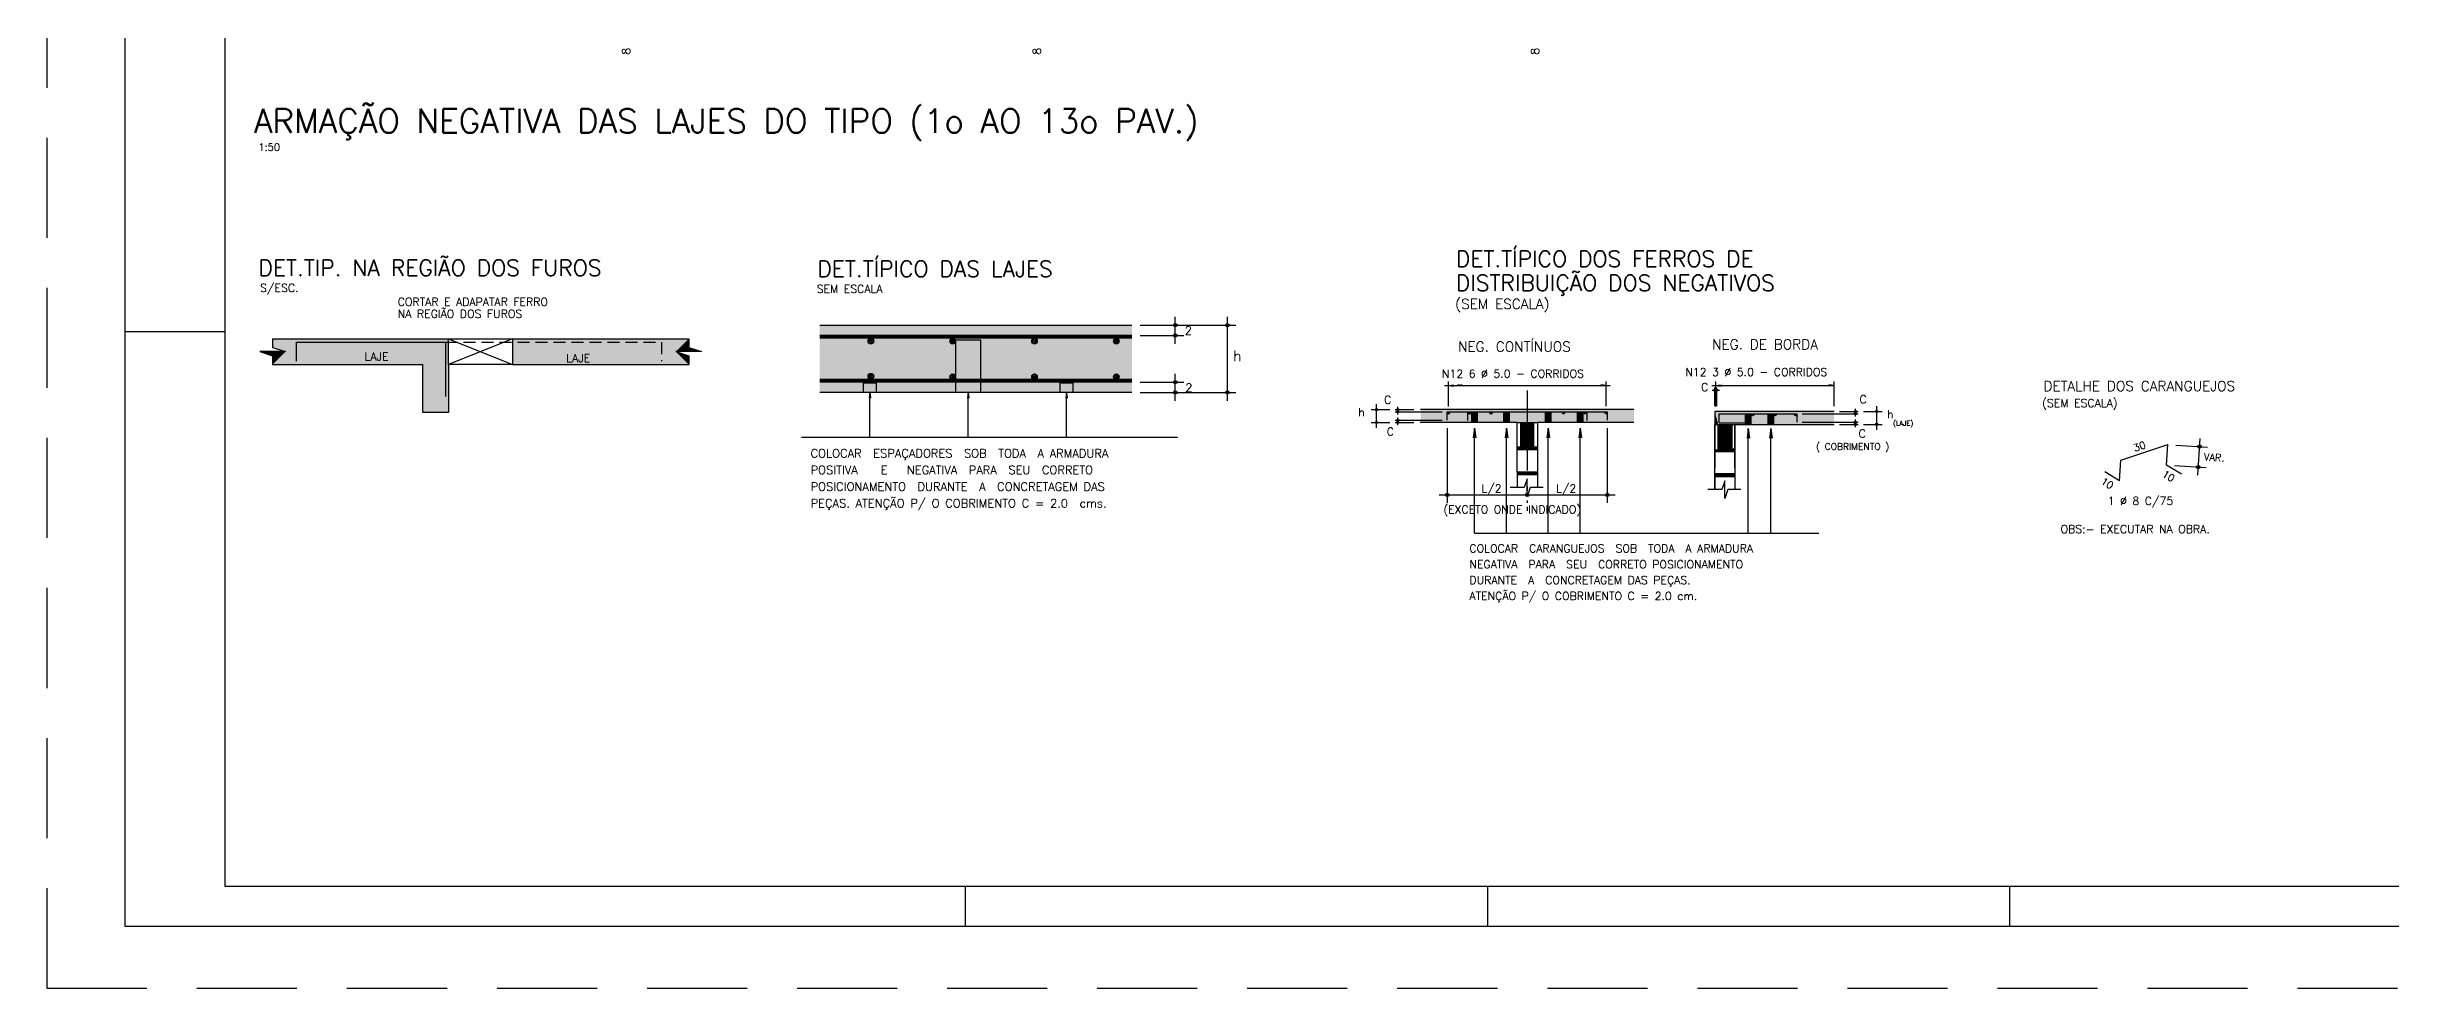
# Model space of a CAD drawing. Extents: x -1.9 to 86, y -1.6 to 60.9.
# Drawn here: x -1.9 to 56.6, y -1.6 to 22 of the extents above; entities that cross this region are included whole.
import ezdxf

# ---------------------------------------------------------------- set-up
doc = ezdxf.new("R2010")
doc.units = 0
doc.header["$MEASUREMENT"] = 0
for name, pattern in [('ESTILO_TQS_0001', [0.45, 0.3, -0.15]), ('ESTILO_TQS_0004', [3.3, 2, -0.4, 0.05, -0.4, 0.05, -0.4]), ('HIDDEN', [0.375, 0.25, -0.125])]:
    doc.linetypes.add(name, pattern=pattern)
doc.layers.get('0').update_dxf_attribs({"linetype": 'CONTINUOUS'})
doc.layers.get('Defpoints').update_dxf_attribs({"linetype": 'CONTINUOUS'})
for name, color, linetype in [('ARQ_FOLHA', 7, 'CONTINUOUS'), ('PENA_01', 1, 'CONTINUOUS'), ('PENA_02', 2, 'CONTINUOUS'), ('PENA_03', 3, 'CONTINUOUS'), ('PENA_04', 4, 'CONTINUOUS'), ('PENA_05', 5, 'CONTINUOUS'), ('PENA_06', 6, 'CONTINUOUS'), ('PENA_10', 253, 'CONTINUOUS')]:
    doc.layers.add(name, color=color, linetype=linetype)
doc.styles.get("Standard").update_dxf_attribs({"font": 'ROMANS.SHX'})

# ---------------------------------------------------------------- blocks, each defined once
blk = doc.blocks.new('FOLHA A1 - 841 X 594')
at = {"layer": 'ARQ_FOLHA', "color": 1}
for p, q in [((-816, 148.5), (-841, 148.5)), ((-631, 10), (-631, 0)), ((-500.5, 10), (-500.5, 0)), ((-370, 10), (-370, 0))]:
    blk.add_line(p, q, dxfattribs=at)
for points in [[(-841, 0), (0, 0), (0, 594), (-841, 594)], [(-816, 10), (-10, 10), (-10, 584), (-816, 584)]]:
    blk.add_lwpolyline(points, close=True, dxfattribs=at)
at = {"layer": 'Defpoints', "color": 8, "linetype": 'HIDDEN', "ltscale": 100}
blk.add_lwpolyline([(-860.5, 609.5), (-860.5, -15.5), (19.5, -15.5), (19.5, 609.5)], close=True, dxfattribs=at)
blk = doc.blocks.new('*U24')
blk.add_blockref('FOLHA A1 - 841 X 594', (0, 0))

msp = doc.modelspace()

# ---------------------------------------------------------------- linework, layer by layer
at = {"layer": 'PENA_01', "linetype": 'Continuous'}
for p, q in [((8.09, 14.676), (9.69, 14.036)), ((9.69, 14.676), (8.09, 14.036)), ((25.375, 15.016), (26.462, 15.016)), ((25.375, 14.76), (26.462, 14.76)), ((25.585, 15.016), (27.765, 15.016)), ((26.252, 14.55), (26.252, 15.226)), ((27.555, 13.126), (27.555, 15.226)), ((25.375, 13.591), (26.462, 13.591)), ((26.252, 13.126), (26.252, 13.801)), ((32.975, 13.51), (37.118, 13.51)), ((33.075, 12.988), (33.075, 13.61)), ((33.075, 13.51), (33.207, 13.527)), ((33.075, 13.51), (33.207, 13.492)), ((33.306, 13.51), (33.433, 13.51)), ((37.018, 13.51), (36.886, 13.527)), ((37.018, 13.51), (36.886, 13.492)), ((37.018, 12.992), (37.018, 13.61)), ((39.659, 13.51), (42.714, 13.51)), ((39.759, 12.988), (39.759, 13.61)), ((39.759, 13.51), (39.891, 13.527)), ((39.759, 13.51), (39.891, 13.492)), ((42.714, 13.51), (42.581, 13.527)), ((42.714, 13.51), (42.581, 13.492)), ((42.714, 12.992), (42.714, 13.61)), ((25.375, 13.336), (26.462, 13.336)), ((25.585, 13.336), (27.765, 13.336)), ((31.148, 12.907), (31.614, 12.907)), ((31.281, 12.454), (31.281, 13.041)), ((31.748, 12.907), (32.214, 12.907)), ((31.814, 12.787), (31.814, 12.974)), ((39.665, 13.392), (39.851, 13.392)), ((39.731, 12.992), (39.731, 13.459)), ((39.785, 12.992), (39.785, 13.459)), ((43.247, 12.739), (43.247, 12.925)), ((43.78, 12.405), (43.78, 12.992)), ((31.148, 12.587), (31.614, 12.587)), ((31.748, 12.854), (32.923, 12.854)), ((31.748, 12.641), (32.923, 12.641)), ((31.748, 12.587), (32.214, 12.587)), ((31.814, 12.521), (31.814, 12.707)), ((33.047, 12.441), (33.047, 10.577)), ((37.047, 12.441), (37.047, 10.577)), ((41.918, 12.805), (43.314, 12.805)), ((41.918, 12.592), (43.314, 12.592)), ((42.847, 12.859), (43.314, 12.859)), ((42.847, 12.539), (43.314, 12.539)), ((43.247, 12.472), (43.247, 12.659)), ((43.447, 12.859), (43.914, 12.859)), ((43.447, 12.539), (43.914, 12.539)), ((51.258, 12.022), (52.049, 11.971)), ((51.803, 11.272), (51.863, 12.183)), ((51.224, 11.51), (52.016, 11.458)), ((32.847, 10.777), (35.247, 10.777)), ((34.847, 10.777), (37.247, 10.777)), ((35.047, 10.639), (35.047, 10.577)), ((35.047, 10.639), (35.047, 10.577)), ((33.727, 9.823), (42.334, 9.823))]:
    msp.add_line(p, q, dxfattribs=at)
at = {"layer": 'PENA_01', "linetype": 'ESTILO_TQS_0004'}
msp.add_line((35.047, 13.382), (35.047, 10.073), dxfattribs=at)
at = {"layer": 'PENA_01', "linetype": 'Continuous'}
for points in [[(18.617, 12.219), (18.617, 13.336), (18.635, 13.197), (18.617, 13.336), (18.599, 13.197)], [(21.074, 12.219), (21.074, 13.336), (21.092, 13.197), (21.074, 13.336), (21.056, 13.197)], [(23.531, 12.219), (23.531, 13.336), (23.549, 13.197), (23.531, 13.336), (23.513, 13.197)], [(33.727, 9.823), (33.727, 12.448), (33.759, 12.2), (33.727, 12.448), (33.694, 12.2)], [(34.527, 9.823), (34.527, 12.448), (34.559, 12.2), (34.527, 12.448), (34.494, 12.2)], [(35.567, 9.823), (35.567, 12.448), (35.599, 12.2), (35.567, 12.448), (35.534, 12.2)], [(36.367, 9.823), (36.367, 12.448), (36.399, 12.2), (36.367, 12.448), (36.334, 12.2)], [(40.571, 9.823), (40.571, 12.439), (40.604, 12.191), (40.571, 12.439), (40.539, 12.191)], [(41.132, 9.823), (41.132, 12.439), (41.165, 12.191), (41.132, 12.439), (41.1, 12.191)]]:
    msp.add_lwpolyline(points, dxfattribs=at)
for centre, radius in [((31.281, 12.907), 0.0267), ((31.281, 12.907), 0.0133), ((31.814, 12.907), 0.0267), ((31.814, 12.907), 0.0133), ((39.731, 13.392), 0.0267), ((39.731, 13.392), 0.0133), ((39.785, 13.392), 0.0267), ((39.785, 13.392), 0.0133), ((43.247, 12.859), 0.0267), ((43.78, 12.859), 0.0267), ((31.281, 12.587), 0.0267), ((31.281, 12.587), 0.0133), ((31.814, 12.854), 0.0267), ((31.814, 12.641), 0.0267), ((31.814, 12.587), 0.0267), ((31.814, 12.854), 0.0133), ((31.814, 12.641), 0.0133), ((31.814, 12.587), 0.0133), ((43.247, 12.805), 0.0267), ((43.247, 12.592), 0.0267), ((43.247, 12.539), 0.0267), ((43.247, 12.859), 0.0133), ((43.247, 12.805), 0.0133), ((43.247, 12.592), 0.0133), ((43.247, 12.539), 0.0133), ((43.78, 12.539), 0.0267), ((43.78, 12.859), 0.0133), ((43.78, 12.539), 0.0133)]:
    msp.add_circle(centre, radius, dxfattribs=at)
at = {"layer": 'PENA_02', "linetype": 'Continuous'}
for centre, radius in [((26.252, 15.016), 0.042), ((26.252, 14.76), 0.042), ((26.252, 15.016), 0.021), ((26.252, 14.76), 0.021), ((27.555, 15.016), 0.042), ((27.555, 15.016), 0.021), ((26.252, 13.591), 0.042), ((26.252, 13.591), 0.021), ((26.252, 13.336), 0.042), ((26.252, 13.336), 0.021), ((27.555, 13.336), 0.042), ((27.555, 13.336), 0.021), ((51.85, 11.984), 0.04), ((51.85, 11.984), 0.02), ((51.816, 11.471), 0.04), ((51.816, 11.471), 0.02), ((33.047, 10.777), 0.04), ((33.047, 10.777), 0.02), ((35.047, 10.777), 0.04), ((35.047, 10.777), 0.04), ((35.047, 10.777), 0.02), ((35.047, 10.777), 0.02), ((37.047, 10.777), 0.04), ((37.047, 10.777), 0.02)]:
    msp.add_circle(centre, radius, dxfattribs=at)
at = {"layer": 'PENA_03', "linetype": 'Continuous'}
for p, q in [((3.69, 14.676), (8.09, 14.676)), ((8.09, 14.036), (8.09, 14.676)), ((8.09, 14.676), (9.69, 14.676)), ((9.69, 14.676), (14.09, 14.676)), ((9.69, 14.676), (9.69, 14.036)), ((17.364, 15.016), (25.165, 15.016)), ((25.165, 14.76), (17.364, 14.76)), ((25.165, 14.746), (17.364, 14.746)), ((25.165, 14.732), (17.364, 14.732)), ((25.165, 14.718), (17.364, 14.718)), ((25.165, 14.704), (17.364, 14.704)), ((25.165, 14.69), (17.364, 14.69)), ((18.575, 14.609), (18.655, 14.689)), ((18.586, 14.581), (18.683, 14.678)), ((18.588, 14.662), (18.603, 14.676)), ((18.606, 14.561), (18.703, 14.658)), ((20.62, 14.609), (20.7, 14.689)), ((20.631, 14.581), (20.728, 14.678)), ((20.633, 14.662), (20.647, 14.676)), ((20.651, 14.561), (20.748, 14.658)), ((22.664, 14.609), (22.744, 14.689)), ((22.676, 14.581), (22.773, 14.678)), ((22.677, 14.662), (22.692, 14.676)), ((22.696, 14.561), (22.792, 14.658)), ((24.709, 14.609), (24.789, 14.689)), ((24.72, 14.581), (24.817, 14.678)), ((24.722, 14.662), (24.737, 14.676)), ((24.74, 14.561), (24.837, 14.658)), ((18.635, 14.551), (18.714, 14.629)), ((20.68, 14.551), (20.758, 14.629)), ((22.725, 14.551), (22.803, 14.629)), ((24.769, 14.551), (24.848, 14.629)), ((3.69, 14.036), (7.45, 14.036)), ((7.45, 12.836), (7.45, 14.036)), ((9.69, 14.036), (8.09, 14.036)), ((8.09, 14.036), (8.09, 12.836)), ((9.69, 14.036), (14.09, 14.036)), ((25.165, 13.661), (17.364, 13.661)), ((25.165, 13.647), (17.364, 13.647)), ((25.165, 13.633), (17.364, 13.633)), ((25.165, 13.619), (17.364, 13.619)), ((25.165, 13.605), (17.364, 13.605)), ((25.165, 13.591), (17.364, 13.591)), ((18.575, 13.732), (18.655, 13.812)), ((18.586, 13.704), (18.683, 13.801)), ((18.588, 13.785), (18.603, 13.799)), ((18.606, 13.684), (18.703, 13.781)), ((18.635, 13.674), (18.714, 13.752)), ((20.62, 13.718), (20.7, 13.798)), ((20.631, 13.689), (20.728, 13.786)), ((20.633, 13.77), (20.647, 13.785)), ((20.651, 13.67), (20.748, 13.766)), ((20.68, 13.659), (20.758, 13.737)), ((22.664, 13.718), (22.744, 13.798)), ((22.676, 13.689), (22.773, 13.786)), ((22.677, 13.77), (22.692, 13.785)), ((22.696, 13.67), (22.792, 13.766)), ((22.725, 13.659), (22.803, 13.737)), ((24.709, 13.718), (24.789, 13.798)), ((24.72, 13.689), (24.817, 13.786)), ((24.722, 13.77), (24.737, 13.785)), ((24.74, 13.67), (24.837, 13.766)), ((24.769, 13.659), (24.848, 13.737)), ((25.165, 13.336), (17.364, 13.336)), ((37.714, 12.907), (32.38, 12.907)), ((8.09, 12.836), (7.45, 12.836)), ((34.794, 12.587), (32.374, 12.587)), ((33.66, 12.587), (33.66, 12.854)), ((33.794, 12.854), (33.794, 12.587)), ((34.46, 12.587), (34.46, 12.854)), ((34.594, 12.854), (34.594, 12.587)), ((34.794, 11.347), (34.794, 12.587)), ((37.714, 12.587), (35.3, 12.587)), ((35.3, 12.587), (35.3, 11.347)), ((35.498, 12.854), (35.675, 12.854)), ((35.675, 12.587), (35.498, 12.587)), ((35.5, 12.587), (35.5, 12.854)), ((35.634, 12.854), (35.634, 12.587)), ((36.3, 12.587), (36.3, 12.854)), ((36.5, 12.587), (36.349, 12.587)), ((36.434, 12.854), (36.434, 12.587)), ((42.714, 12.859), (39.731, 12.859)), ((39.731, 12.859), (39.731, 11.441)), ((39.731, 10.909), (39.731, 12.539)), ((40.238, 11.441), (40.238, 12.539)), ((40.238, 12.539), (42.714, 12.539)), ((40.238, 12.539), (40.238, 11.299)), ((40.505, 12.539), (40.505, 12.805)), ((40.638, 12.805), (40.638, 12.539)), ((41.042, 12.805), (41.199, 12.805)), ((41.199, 12.539), (41.042, 12.539)), ((41.066, 12.539), (41.066, 12.805)), ((41.199, 12.805), (41.199, 12.539)), ((16.913, 12.219), (26.304, 12.219)), ((34.794, 11.909), (35.3, 11.909)), ((39.731, 11.86), (40.238, 11.86)), ((35.3, 11.347), (34.794, 11.347)), ((34.794, 11.347), (34.794, 10.958)), ((34.794, 11.289), (35.3, 11.289)), ((35.3, 11.347), (35.3, 10.952)), ((40.238, 11.299), (39.731, 11.299)), ((39.731, 11.299), (39.731, 10.909)), ((39.731, 11.24), (40.238, 11.24)), ((40.238, 11.299), (40.238, 10.903)), ((35.047, 10.839), (35.047, 10.839)), ((35.047, 10.839), (35.047, 10.839))]:
    msp.add_line(p, q, dxfattribs=at)
for points in [[(3.69, 14.676), (3.69, 14.462), (4.01, 14.356), (3.37, 14.356), (3.69, 14.249), (3.69, 14.036)], [(14.09, 14.676), (14.09, 14.462), (14.41, 14.356), (13.77, 14.356), (14.09, 14.249), (14.09, 14.036)], [(20.763, 14.65), (21.385, 14.65), (21.385, 13.336), (20.763, 13.336), (20.763, 14.65)], [(18.456, 13.576), (18.778, 13.576), (18.778, 13.336), (18.456, 13.336), (18.456, 13.576)], [(23.37, 13.576), (23.692, 13.576), (23.692, 13.336), (23.37, 13.336), (23.37, 13.576)], [(34.794, 11.967), (34.794, 12.587), (35.3, 12.587), (35.3, 11.967), (34.794, 11.967)], [(34.884, 11.967), (34.884, 12.587)], [(35.204, 12.587), (35.204, 11.967)], [(39.731, 11.919), (39.731, 12.539), (40.238, 12.539), (40.238, 11.919), (39.821, 11.919)], [(39.821, 11.919), (39.821, 12.539)], [(40.161, 12.539), (40.161, 11.919)], [(35.444, 10.958), (35.12, 10.958), (35.047, 10.738), (35.047, 11.178), (34.974, 10.958), (34.622, 10.958)], [(40.382, 10.91), (40.058, 10.91), (39.985, 10.69), (39.985, 11.13), (39.911, 10.91), (39.56, 10.91)]]:
    msp.add_lwpolyline(points, dxfattribs=at)
for centre, radius in [((18.644, 14.62), 0.07), ((20.689, 14.62), 0.07), ((22.733, 14.62), 0.07), ((24.778, 14.62), 0.07), ((18.644, 13.743), 0.07), ((20.689, 13.729), 0.07), ((22.733, 13.729), 0.07), ((24.778, 13.729), 0.07), ((33.075, 12.822), 0.0267), ((33.608, 12.822), 0.0267), ((34.141, 12.822), 0.0267), ((35.952, 12.825), 0.0267), ((36.485, 12.825), 0.0267), ((37.018, 12.825), 0.0267), ((40.68, 12.777), 0.0267), ((41.237, 12.777), 0.0267), ((41.756, 12.777), 0.0267)]:
    msp.add_circle(centre, radius, dxfattribs=at)
for points in [[(33.101, 12.822), (33.061, 12.845), (33.05, 12.831)], [(33.101, 12.822), (33.05, 12.831), (33.05, 12.812)], [(33.101, 12.822), (33.05, 12.812), (33.061, 12.798)], [(33.101, 12.822), (33.079, 12.848), (33.061, 12.845)], [(33.101, 12.822), (33.061, 12.798), (33.079, 12.795)], [(33.101, 12.822), (33.095, 12.839), (33.079, 12.848)], [(33.101, 12.822), (33.079, 12.795), (33.095, 12.804)], [(33.101, 12.822), (33.095, 12.804), (33.101, 12.822)], [(33.635, 12.822), (33.595, 12.845), (33.583, 12.831)], [(33.635, 12.822), (33.583, 12.831), (33.583, 12.812)], [(33.635, 12.822), (33.583, 12.812), (33.595, 12.798)], [(33.635, 12.822), (33.613, 12.848), (33.595, 12.845)], [(33.635, 12.822), (33.595, 12.798), (33.613, 12.795)], [(33.635, 12.822), (33.629, 12.839), (33.613, 12.848)], [(33.635, 12.822), (33.613, 12.795), (33.629, 12.804)], [(33.635, 12.822), (33.629, 12.804), (33.635, 12.822)], [(34.168, 12.822), (34.128, 12.845), (34.116, 12.831)], [(34.168, 12.822), (34.116, 12.831), (34.116, 12.812)], [(34.168, 12.822), (34.116, 12.812), (34.128, 12.798)], [(34.168, 12.822), (34.146, 12.848), (34.128, 12.845)], [(34.168, 12.822), (34.128, 12.798), (34.146, 12.795)], [(34.168, 12.822), (34.162, 12.839), (34.146, 12.848)], [(34.168, 12.822), (34.146, 12.795), (34.162, 12.804)], [(34.168, 12.822), (34.162, 12.804), (34.168, 12.822)], [(35.978, 12.825), (35.938, 12.848), (35.927, 12.834)], [(35.978, 12.825), (35.927, 12.834), (35.927, 12.816)], [(35.978, 12.825), (35.927, 12.816), (35.938, 12.802)], [(35.978, 12.825), (35.956, 12.851), (35.938, 12.848)], [(35.978, 12.825), (35.938, 12.802), (35.956, 12.799)], [(35.978, 12.825), (35.972, 12.842), (35.956, 12.851)], [(35.978, 12.825), (35.956, 12.799), (35.972, 12.808)], [(35.978, 12.825), (35.972, 12.808), (35.978, 12.825)], [(36.512, 12.825), (36.472, 12.848), (36.46, 12.834)], [(36.512, 12.825), (36.46, 12.834), (36.46, 12.816)], [(36.512, 12.825), (36.46, 12.816), (36.472, 12.802)], [(36.512, 12.825), (36.49, 12.851), (36.472, 12.848)], [(36.512, 12.825), (36.472, 12.802), (36.49, 12.799)], [(36.512, 12.825), (36.506, 12.842), (36.49, 12.851)], [(36.512, 12.825), (36.49, 12.799), (36.506, 12.808)], [(36.512, 12.825), (36.506, 12.808), (36.512, 12.825)], [(37.045, 12.825), (37.005, 12.848), (36.993, 12.834)], [(37.045, 12.825), (36.993, 12.834), (36.993, 12.816)], [(37.045, 12.825), (36.993, 12.816), (37.005, 12.802)], [(37.045, 12.825), (37.023, 12.851), (37.005, 12.848)], [(37.045, 12.825), (37.005, 12.802), (37.023, 12.799)], [(37.045, 12.825), (37.039, 12.842), (37.023, 12.851)], [(37.045, 12.825), (37.023, 12.799), (37.039, 12.808)], [(37.045, 12.825), (37.039, 12.808), (37.045, 12.825)], [(40.707, 12.777), (40.667, 12.8), (40.655, 12.786)], [(40.707, 12.777), (40.655, 12.786), (40.655, 12.768)], [(40.707, 12.777), (40.655, 12.768), (40.667, 12.754)], [(40.707, 12.777), (40.685, 12.803), (40.667, 12.8)], [(40.707, 12.777), (40.667, 12.754), (40.685, 12.751)], [(40.707, 12.777), (40.701, 12.794), (40.685, 12.803)], [(40.707, 12.777), (40.685, 12.751), (40.701, 12.76)], [(40.707, 12.777), (40.701, 12.76), (40.707, 12.777)], [(41.263, 12.777), (41.223, 12.8), (41.212, 12.786)], [(41.263, 12.777), (41.212, 12.786), (41.212, 12.768)], [(41.263, 12.777), (41.212, 12.768), (41.223, 12.754)], [(41.263, 12.777), (41.241, 12.803), (41.223, 12.8)], [(41.263, 12.777), (41.223, 12.754), (41.241, 12.751)], [(41.263, 12.777), (41.257, 12.794), (41.241, 12.803)], [(41.263, 12.777), (41.241, 12.751), (41.257, 12.76)], [(41.263, 12.777), (41.257, 12.76), (41.263, 12.777)], [(41.782, 12.777), (41.742, 12.8), (41.731, 12.786)], [(41.782, 12.777), (41.731, 12.786), (41.731, 12.768)], [(41.782, 12.777), (41.731, 12.768), (41.742, 12.754)], [(41.782, 12.777), (41.76, 12.803), (41.742, 12.8)], [(41.782, 12.777), (41.742, 12.754), (41.76, 12.751)], [(41.782, 12.777), (41.776, 12.794), (41.76, 12.803)], [(41.782, 12.777), (41.76, 12.751), (41.776, 12.76)], [(41.782, 12.777), (41.776, 12.76), (41.782, 12.777)]]:
    msp.add_solid(points, dxfattribs=at)
at = {"layer": 'PENA_04', "linetype": 'Continuous'}
msp.add_line((41.785, 12.592), (41.785, 12.592), dxfattribs=at)
at = {"layer": 'PENA_05', "linetype": 'Continuous'}
for p, q in [((33.553, 12.854), (33.553, 12.634)), ((36.536, 12.854), (36.536, 12.634)), ((39.845, 12.805), (41.785, 12.805)), ((39.845, 12.578), (39.845, 12.805)), ((39.845, 12.578), (40.645, 12.578)), ((41.785, 12.805), (41.785, 12.592)), ((49.882, 11.641), (51.058, 12.035)), ((51.025, 11.523), (51.058, 12.035)), ((49.849, 11.128), (49.479, 11.355)), ((49.849, 11.128), (49.882, 11.641)), ((51.394, 11.296), (51.025, 11.523))]:
    msp.add_line(p, q, dxfattribs=at)
for points in [[(4.29, 14.116), (4.29, 14.596), (8.01, 14.596), (8.01, 13.236)], [(33.047, 12.641), (33.047, 12.854), (37.047, 12.854), (37.047, 12.641)]]:
    msp.add_lwpolyline(points, dxfattribs=at)
at = {"layer": 'PENA_06', "linetype": 'ESTILO_TQS_0001'}
msp.add_lwpolyline([(8.01, 14.596), (13.41, 14.596), (13.41, 14.116)], dxfattribs=at)
at = {"layer": 'PENA_10', "linetype": 'Continuous'}
for points in [[(4.01, 14.356), (3.69, 14.462), (8.09, 14.676)], [(8.09, 14.676), (3.69, 14.462), (3.69, 14.676)], [(4.01, 14.356), (8.09, 14.676), (7.45, 14.036)], [(7.45, 12.836), (7.45, 14.036), (8.09, 14.676)], [(7.45, 12.836), (8.09, 14.676), (8.09, 12.836)], [(13.77, 14.356), (14.09, 14.676), (9.69, 14.676)], [(13.77, 14.356), (9.69, 14.676), (14.09, 14.036)], [(14.09, 14.036), (9.69, 14.676), (9.69, 14.036)], [(13.77, 14.356), (14.09, 14.462), (14.09, 14.676)], [(25.165, 13.336), (17.364, 13.336), (17.364, 15.016)], [(25.165, 13.336), (17.364, 15.016), (25.165, 15.016)], [(25.165, 13.336), (25.165, 15.016), (25.165, 13.336)], [(4.01, 14.356), (3.69, 14.249), (3.37, 14.356)], [(4.01, 14.356), (7.45, 14.036), (3.69, 14.036)], [(4.01, 14.356), (3.69, 14.036), (3.69, 14.249)], [(13.77, 14.356), (14.41, 14.356), (14.09, 14.462)], [(13.77, 14.356), (14.09, 14.036), (14.09, 14.249)], [(32.38, 12.907), (32.38, 12.587), (34.884, 12.587)], [(32.38, 12.907), (34.884, 12.587), (37.714, 12.907)], [(34.884, 12.587), (35.204, 12.587), (37.714, 12.907)], [(35.204, 12.587), (37.714, 12.587), (37.714, 12.907)], [(33.66, 12.587), (33.794, 12.587), (33.794, 12.854)], [(33.66, 12.587), (33.794, 12.854), (33.66, 12.854)], [(33.66, 12.587), (33.66, 12.854), (33.66, 12.587)], [(34.46, 12.587), (34.594, 12.587), (34.594, 12.854)], [(34.46, 12.587), (34.594, 12.854), (34.46, 12.854)], [(34.46, 12.587), (34.46, 12.854), (34.46, 12.587)], [(34.884, 11.967), (35.204, 11.967), (34.884, 12.587)], [(35.204, 11.967), (35.204, 12.587), (34.884, 12.587)], [(35.5, 12.587), (35.634, 12.587), (35.634, 12.854)], [(35.5, 12.587), (35.634, 12.854), (35.5, 12.854)], [(35.5, 12.587), (35.5, 12.854), (35.5, 12.587)], [(36.3, 12.587), (36.434, 12.587), (36.434, 12.854)], [(36.3, 12.587), (36.434, 12.854), (36.3, 12.854)], [(36.3, 12.587), (36.3, 12.854), (36.3, 12.587)], [(39.731, 12.859), (39.731, 12.539), (39.821, 12.539)], [(39.731, 12.859), (39.821, 12.539), (42.714, 12.859)], [(39.821, 12.539), (40.161, 12.539), (42.714, 12.859)], [(39.821, 11.919), (40.161, 11.919), (39.821, 12.539)], [(40.161, 11.919), (40.161, 12.539), (39.821, 12.539)], [(40.161, 12.539), (42.714, 12.539), (42.714, 12.859)], [(40.505, 12.539), (40.638, 12.539), (40.638, 12.805)], [(40.505, 12.539), (40.638, 12.805), (40.505, 12.805)], [(40.505, 12.539), (40.505, 12.805), (40.505, 12.539)], [(41.066, 12.539), (41.199, 12.539), (41.199, 12.805)], [(41.066, 12.539), (41.199, 12.805), (41.066, 12.805)], [(41.066, 12.539), (41.066, 12.805), (41.066, 12.539)], [(34.794, 11.967), (35.3, 11.967), (35.3, 11.909)], [(34.794, 11.967), (35.3, 11.909), (34.794, 11.909)], [(34.794, 11.967), (34.794, 11.909), (34.794, 11.967)], [(39.731, 11.919), (40.238, 11.919), (40.238, 11.86)], [(39.731, 11.919), (40.238, 11.86), (39.731, 11.86)], [(39.731, 11.919), (39.731, 11.86), (39.731, 11.919)], [(34.794, 11.347), (35.3, 11.347), (35.3, 11.289)], [(34.794, 11.347), (35.3, 11.289), (34.794, 11.289)], [(34.794, 11.347), (34.794, 11.289), (34.794, 11.347)], [(39.731, 11.299), (40.238, 11.299), (40.238, 11.24)], [(39.731, 11.299), (40.238, 11.24), (39.731, 11.24)], [(39.731, 11.299), (39.731, 11.24), (39.731, 11.299)]]:
    msp.add_solid(points, dxfattribs=at)

# ---------------------------------------------------------------- block references
at = {"xscale": 0.09999999999999938, "yscale": 0.09999999999999938, "zscale": 0.09999999999999938}
msp.add_blockref('*U24', (84.1, 0), dxfattribs=at)

# ---------------------------------------------------------------- texts
at = {"layer": 'PENA_01', "linetype": 'Continuous'}
for s, height, p in [('C', 0.2, (39.389, 13.369)), ('h', 0.2, (30.823, 12.74)), ('C', 0.2, (31.467, 13.052)), ('C', 0.2, (43.352, 13.065)), ('h', 0.2, (44.038, 12.692)), ('C', 0.2, (31.533, 12.257)), ('C', 0.2, (43.328, 12.208)), ('(LAJE)', 0.12, (44.19, 12.507)), ('( COBRIMENTO )', 0.16667, (42.264, 11.902)), ('1 %%c 8 C/75', 0.2, (49.554, 10.526))]:
    msp.add_text(s, height=height, dxfattribs=at).set_placement(p)
for s, rotation, p in [('30', 18.558, (50.23, 11.854)), ('VAR.', 356.248, (51.95, 11.639)), ('10', 328.465, (49.364, 11.071)), ('10', 328.465, (50.895, 11.251))]:
    msp.add_text(s, height=0.18, rotation=rotation, dxfattribs=at).set_placement(p)
at = {"layer": 'PENA_02', "linetype": 'Continuous'}
for s, p in [('CORTAR E ADAPATAR FERRO', (6.819, 15.501)), ('NA REGIÃO DOS FUROS', (6.819, 15.201)), ('LAJE', (5.989, 14.133)), ('LAJE', (11.03, 14.097))]:
    msp.add_text(s, height=0.2, dxfattribs=at).set_placement(p)
at = {"layer": 'PENA_03', "linetype": 'Continuous'}
for p in [(12.63, 21.777), (22.892, 21.777), (35.342, 21.777)]:
    msp.add_text('8', height=0.2, rotation=90, dxfattribs=at).set_placement(p)
for s, height, p in [('1:50', 0.18, (3.336, 19.377)), ('S/ESC.', 0.2, (3.379, 15.85)), ('SEM ESCALA', 0.2, (17.289, 15.825)), ('(SEM ESCALA)', 0.25, (33.246, 15.424)), ('2', 0.21, (26.485, 14.776)), ('2', 0.21, (26.5, 13.351)), ('N12 6 %%c 5.0 - CORRIDOS', 0.2, (32.915, 13.705)), ('N13 %%c 5 C=COR', 0.01, (33.301, 13.517)), ('N12 3 %%c 5.0 - CORRIDOS', 0.2, (38.997, 13.747)), ('(SEM ESCALA)', 0.2, (47.915, 12.971)), ('COLOCAR  ESPAÇADORES  SOB  TODA  A ARMADURA', 0.21, (17.136, 11.71)), ('POSITIVA   E   NEGATIVA  PARA  SEU  CORRETO', 0.21, (17.136, 11.294)), ('POSICIONAMENTO  DURANTE  A  CONCRETAGEM DAS', 0.21, (17.136, 10.878)), ('PEÇAS. ATENÇÃO P/ O COBRIMENTO C = 2.0  cms.', 0.21, (17.136, 10.462)), ('(EXCETO ONDE INDICADO)', 0.2, (32.949, 10.312)), ('L/2', 0.2, (33.899, 10.837)), ('L/2', 0.2, (35.767, 10.837)), ('OBS:- EXECUTAR NA OBRA.', 0.2, (48.375, 9.821)), ('COLOCAR  CARANGUEJOS  SOB  TODA  A ARMADURA', 0.2, (33.602, 9.339)), ('NEGATIVA  PARA  SEU  CORRETO POSICIONAMENTO', 0.2, (33.602, 8.942)), ('ATENÇÃO P/ O COBRIMENTO C = 2.0 cm.', 0.2, (33.602, 8.15)), ('DURANTE  A  CONCRETAGEM DAS PEÇAS.', 0.2, (33.602, 8.546))]:
    msp.add_text(s, height=height, dxfattribs=at).set_placement(p)
at = {"layer": 'PENA_04', "linetype": 'Continuous'}
msp.add_text('h', height=0.263, dxfattribs=at).set_placement((27.692, 14.119))
at = {"layer": 'PENA_05', "linetype": 'Continuous'}
for s, height, p in [('ARMAÇÃO NEGATIVA DAS LAJES DO TIPO (1o AO 13o PAV.)', 0.6, (3.226, 19.822)), ('DET.TÍPICO DOS FERROS DE ', 0.4, (33.265, 16.474)), ('DET.TIP. NA REGIÃO DOS FUROS', 0.4, (3.341, 16.25)), ('DET.TÍPICO DAS LAJES', 0.4, (17.308, 16.225)), ('DISTRIBUIÇÃO DOS NEGATIVOS', 0.4, (33.265, 15.874)), ('NEG. CONTÍNUOS', 0.25, (33.317, 14.357)), ('NEG. DE BORDA', 0.25, (39.666, 14.413)), ('DETALHE DOS CARANGUEJOS', 0.25, (47.948, 13.371))]:
    msp.add_text(s, height=height, dxfattribs=at).set_placement(p)

doc.saveas('drawing.dxf')
